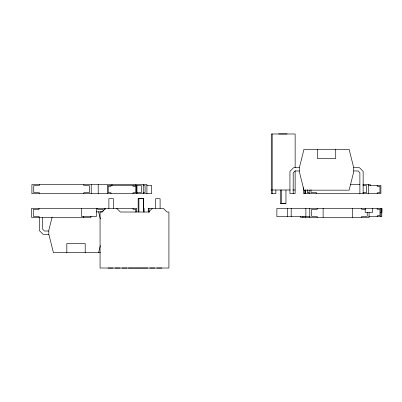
<?xml version="1.0" encoding="UTF-8"?>
<svg xmlns="http://www.w3.org/2000/svg" width="402" height="402" viewBox="0 0 402 402"><rect width="100%" height="100%" fill="white"/><g stroke="black" fill="none" stroke-linecap="round" stroke-linejoin="round"><path stroke-width="0.6" d="M52.094 217.165L48.833 230.195L48.833 234.291L53.426 252.647L100.595 252.647M98.59 252.647L100.369 245.542M299.369 167.709L303.957 149.353L349.127 149.353L353.715 167.709L353.715 171.805L349.127 190.166L303.957 190.166L299.369 171.805L299.369 167.709L293.601 167.709L289.932 171.383L289.932 193.653L295.143 193.653L295.143 170.694M105.661 208.347L101.987 212.015L100.063 212.015L100.063 268.018L168.915 268.018L168.915 212.015L166.986 212.015L163.312 208.347L148.258 208.347L148.258 212.015M148.624 212.015L152.298 208.347M278.586 133.946L287.189 133.946M353.715 167.709L359.483 167.709L363.152 171.383L363.152 193.653M299.369 170.981L295.033 170.981L293.199 172.815L293.199 193.653M353.715 170.981L358.051 170.981L359.885 172.815L359.885 193.653M350.363 184.568L359.875 184.568M362.895 184.568L370.312 184.568L370.312 185.779M146.76 185.392L151.654 185.392L151.654 193.653L31.899 193.653L31.899 184.568L146.926 184.568L146.926 193.653M368.649 185.392L380.89 185.392L380.89 193.653L303.636 193.653L303.636 187.598M137.077 185.578L141.403 185.578L141.403 192.643L137.077 192.643M143.218 185.578L145.072 185.578L145.072 192.643L143.218 192.643M362.916 185.578L366.624 185.578L366.624 192.643L362.916 192.643M271.275 189.985L290.224 189.985M292.666 189.985L295.143 189.985M309.183 192.643L307.329 192.643L307.329 189.699M138.162 198.714L143.67 198.714M280.455 203.286L285.963 203.286M365.383 209.357L361.679 209.357L361.679 208.347M96.083 211.834L102.661 211.834M149.564 212.015L120.349 212.015L116.675 208.347M380.674 212.477L381.9 212.477L381.9 208.347L276.877 208.347L276.877 216.608L310.203 216.608M368.649 216.608L381.81 216.608L381.81 208.347M48.833 231.019L44.501 231.019L42.667 229.185L42.667 217.537M48.833 234.291L43.069 234.291L39.396 230.617L39.396 217.005M108.048 268.054L113.113 268.054M115.002 268.054L120.067 268.054M121.962 268.054L127.027 268.054M128.258 268.054L134.63 268.054M135.082 268.054L147.911 268.054M149.8 268.054L154.86 268.054M156.76 268.054L161.82 268.054M98.59 211.834L100.369 218.939M380.89 208.347L380.89 216.608M377.217 185.392L377.217 186.312L379.97 186.312L379.97 192.739L377.217 192.739L377.217 193.653M377.217 208.347L377.217 209.261L379.97 209.261L379.97 215.688L377.217 215.688L377.217 216.608M372.538 208.347L372.538 212.477L365.192 212.477L365.192 208.347M369.091 212.588L369.091 217.432L300.58 217.432L300.58 216.221M368.473 184.568L368.473 193.653M367.237 212.301L367.237 216.422L361.679 216.422L361.679 217.432M352.499 208.347L352.499 217.432M335.72 149.353L335.72 158.534L317.364 158.534L317.364 149.353M323.123 208.347L323.123 217.432M317.178 208.347L317.178 209.357L311.615 209.357L311.615 216.422L317.178 216.422L317.178 217.432M316.56 193.653L316.56 192.643L310.997 192.643L310.997 189.699M309.761 208.347L309.761 217.432M309.143 190.02L309.143 193.653M305.887 208.347L305.887 216.608M305.61 189.814L305.61 193.653M305.475 190.02L305.475 193.653M305.173 216.221L305.173 217.432M304.691 190.116L304.691 193.653M302.927 216.221L302.927 217.432M295.143 167.584L295.143 133.982L271.275 133.982L271.275 193.653L275.867 193.653L275.867 189.985M291.199 208.347L291.199 216.608M287.525 208.347L287.525 216.608M285.963 190.03L285.963 203.322L280.455 203.322L280.455 190.03M281.375 190.03L281.375 203.322M272.194 133.982L272.194 193.653M160.102 208.352L160.102 198.714L155.509 198.714L155.509 208.352M148.991 208.347L148.991 212.015M144.107 208.347L144.107 212.055M143.67 211.97L143.67 198.678L138.162 198.678L138.162 211.97M143.484 198.678L143.484 211.97M143.258 184.568L143.258 193.653M138.896 198.678L138.896 211.97M136.966 193.653L136.966 185.392L107.314 185.392L107.314 193.653M136.69 185.392L136.69 193.653M136.69 211.884L136.69 208.347L31.597 208.347L31.597 217.432L90.927 217.432L90.927 216.221M135.841 184.568L135.841 185.578M135.775 212.186L135.775 209.261L133.017 209.261L133.017 208.347M133.017 185.392L133.017 186.312L135.775 186.312L135.775 192.739L133.017 192.739L133.017 193.653M113.464 208.638L113.464 198.678L108.877 198.678L108.877 208.638M111.972 184.568L111.972 185.779M110.987 185.392L110.987 186.312L108.233 186.312L108.233 192.739L110.987 192.739L110.987 193.653M104.997 208.347L104.997 209.558M103.143 211.12L103.143 209.357L97.58 209.357L97.58 208.347M98.204 184.568L98.204 193.653M96.299 208.347L96.299 216.608L81.611 216.608L81.611 208.347M91.229 184.568L91.229 193.653M85.189 252.647L85.189 243.466L66.827 243.466L66.827 252.647M83.812 184.568L83.812 185.578L89.375 185.578L89.375 192.643L83.812 192.643L83.812 193.653M83.51 216.422L83.51 217.432M39.316 184.568L39.316 185.578L33.753 185.578L33.753 192.643L39.316 192.643L39.316 193.653M39.014 208.347L39.014 209.357L33.451 209.357L33.451 216.422L39.014 216.422L39.014 217.432"/></g></svg>
